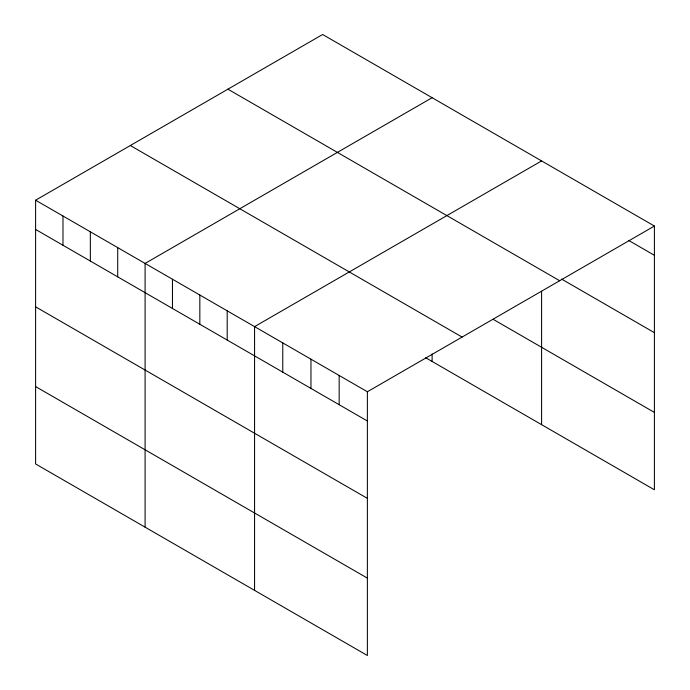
<?xml version="1.0" encoding="UTF-8"?>
<svg xmlns="http://www.w3.org/2000/svg" width="690" height="690" viewBox="0 0 690 690"><rect width="100%" height="100%" fill="white"/><g stroke="black" fill="none" stroke-linecap="round" stroke-linejoin="round"><path stroke-width="1.03" d="M35.604 200.212L367.373 391.756L367.373 655.5L35.604 463.956L35.604 200.212L322.627 34.5L654.396 226.044L654.396 489.788L425.73 357.765M432.113 97.713L145.09 263.425L145.09 527.169M541.598 160.917L254.567 326.629L254.567 590.373M367.373 391.756L654.396 226.044M628.926 240.577L654.396 255.283M561.608 279.096L654.396 332.666M227.916 89.183L559.676 280.727M493.238 319.358L654.396 412.404M130.324 145.53L462.084 337.065M35.604 229.451L367.373 420.995M35.604 306.834L367.373 498.378M35.604 386.572L367.373 578.116M541.598 291.249L541.598 424.661M432.113 353.927L432.113 361.457M339.17 375.472L339.17 404.711M310.966 359.188L310.966 388.427M282.771 342.913L282.771 372.152M227.2 310.828L227.2 340.067M199.833 295.027L199.833 324.265M172.457 279.226L172.457 308.464M117.714 247.615L117.714 276.854M90.347 231.814L90.347 261.053M62.98 216.013L62.98 245.252"/></g></svg>
